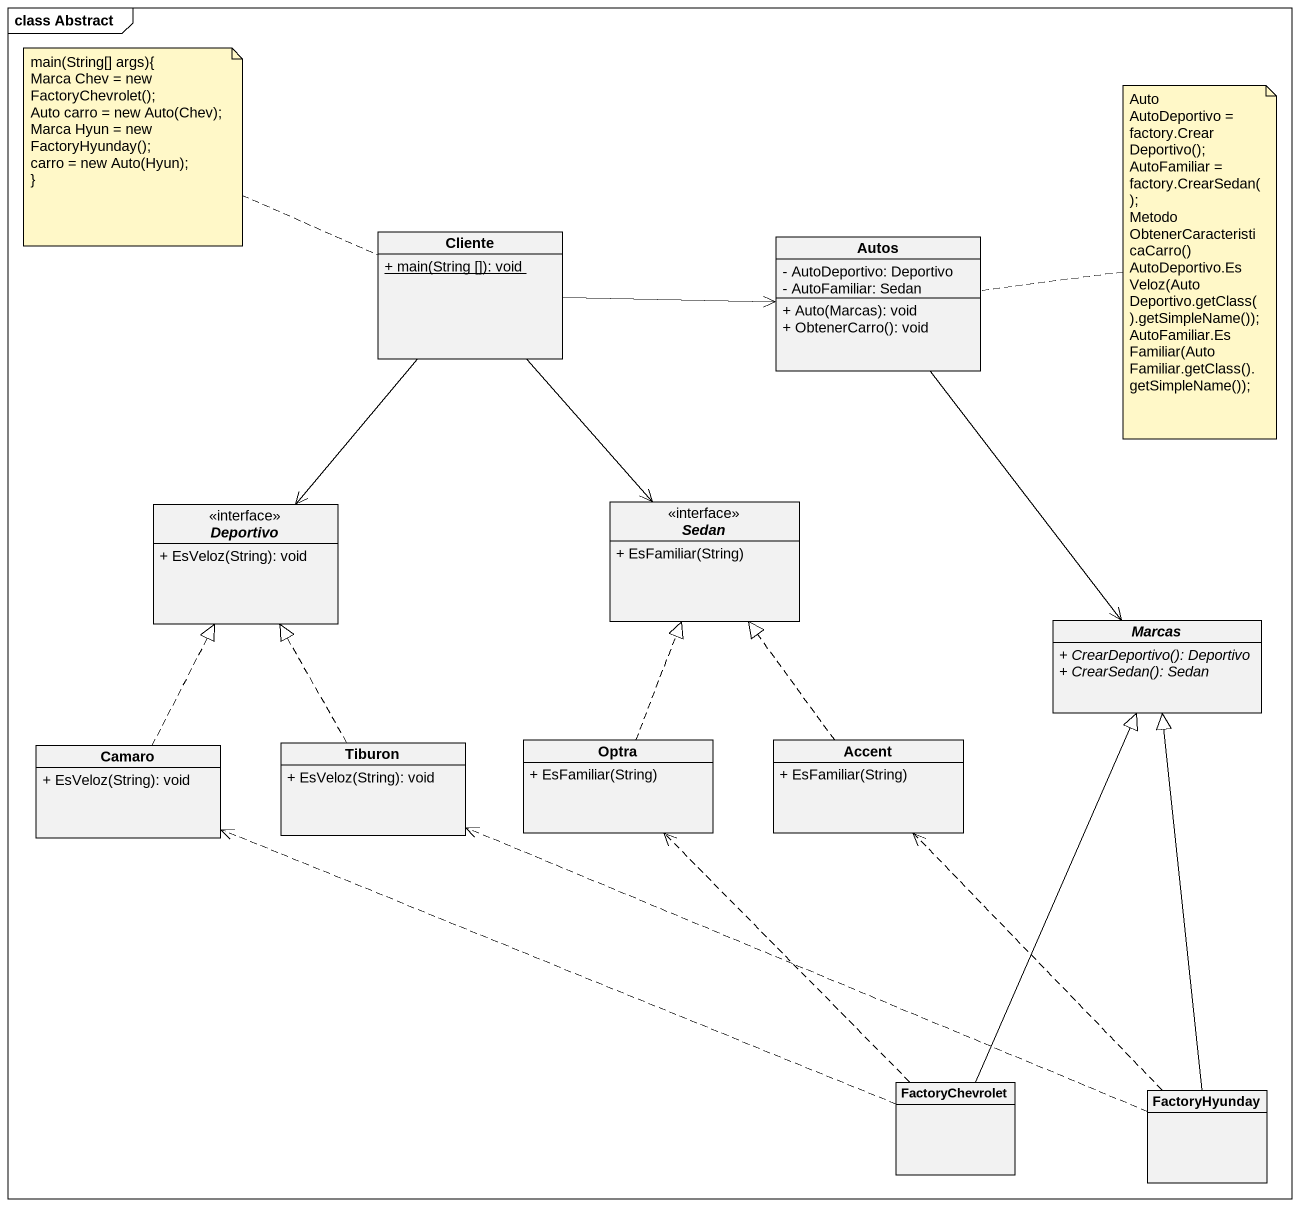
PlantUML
@startuml
mainframe class Abstract
hide circle
hide empty members
skinparam classAttributeIconSize 0
class Cliente {
  {static} + main(String []): void
}
class Autos {
  - AutoDeportivo: Deportivo
  - AutoFamiliar: Sedan
  + Auto(Marcas): void
  + ObtenerCarro(): void
}
interface Deportivo <<interface>> {
  + EsVeloz(String): void
}
interface Sedan <<interface>> {
  + EsFamiliar(String)
}
abstract class Marcas {
  {abstract} + CrearDeportivo(): Deportivo
  {abstract} + CrearSedan(): Sedan
}
class Camaro {
  + EsVeloz(String): void
}
class Tiburon {
  + EsVeloz(String): void
}
class Optra {
  + EsFamiliar(String)
}
class Accent {
  + EsFamiliar(String)
}
class FactoryChevrolet
class FactoryHyunday
Cliente -right-> Autos
Cliente --> Deportivo
Cliente --> Sedan
Autos --> Marcas
Camaro .up.|> Deportivo
Tiburon .up.|> Deportivo
Optra .up.|> Sedan
Accent .up.|> Sedan
FactoryChevrolet -up-|> Marcas
FactoryChevrolet .left.> Camaro
FactoryChevrolet .up.> Optra
FactoryHyunday -up-|> Marcas
FactoryHyunday .left.> Tiburon
FactoryHyunday .up.> Accent
note left of Cliente
  main(String[] args){
  Marca Chev = new FactoryChevrolet();
  Auto carro = new Auto(Chev);
  Marca Hyun = new FactoryHyunday();
  carro = new Auto(Hyun);
  ~}
end note
note right of Autos
  Auto
  AutoDeportivo = factory.CrearDeportivo();
  AutoFamiliar = factory.CrearSedan();
  Metodo ObtenerCaracteristicaCarro()
  AutoDeportivo.EsVeloz(AutoDeportivo.getClass().getSimpleName());
  AutoFamiliar.EsFamiliar(AutoFamiliar.getClass().getSimpleName());
end note
@enduml
